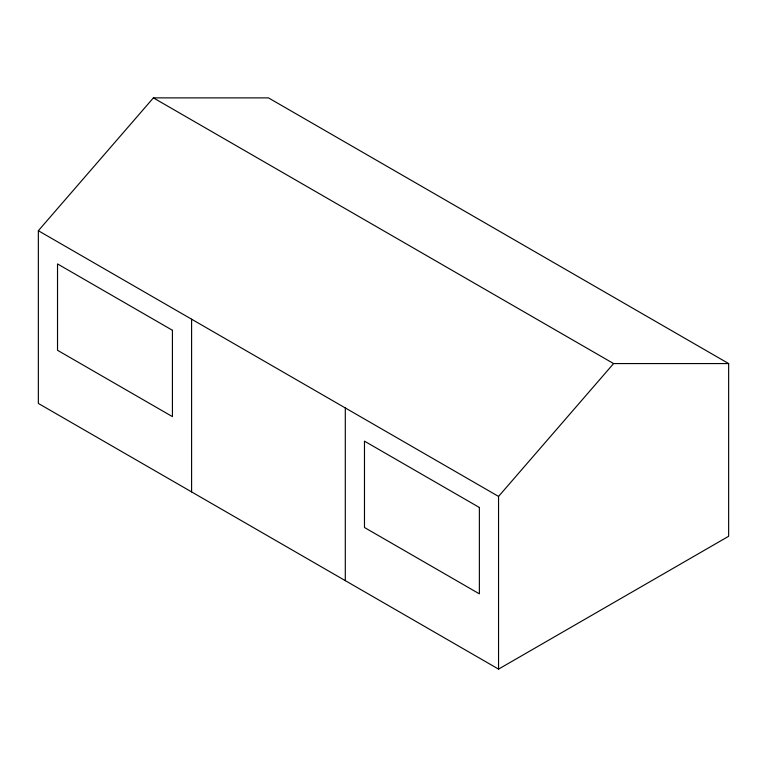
<?xml version="1.0" encoding="UTF-8"?>
<svg xmlns="http://www.w3.org/2000/svg" width="767" height="767" viewBox="0 0 767 767"><rect width="100%" height="100%" fill="white"/><g stroke="black" fill="none" stroke-linecap="round" stroke-linejoin="round"><path stroke-width="1.15" d="M38.35 230.723L153.4 97.879L268.45 97.879L728.65 363.568L728.65 536.277L498.55 669.121L38.35 403.432L38.35 230.723L498.55 496.422L498.55 669.121M498.55 496.422L613.6 363.568L728.65 363.568M153.4 97.879L613.6 363.568M345.303 407.939L345.303 580.648M191.597 319.197L191.597 491.906M172.422 330.27L57.525 263.934L57.525 350.289L172.422 416.625L172.422 330.27M479.375 507.486L364.478 441.159L364.478 527.504L479.375 593.84L479.375 507.486"/></g></svg>
